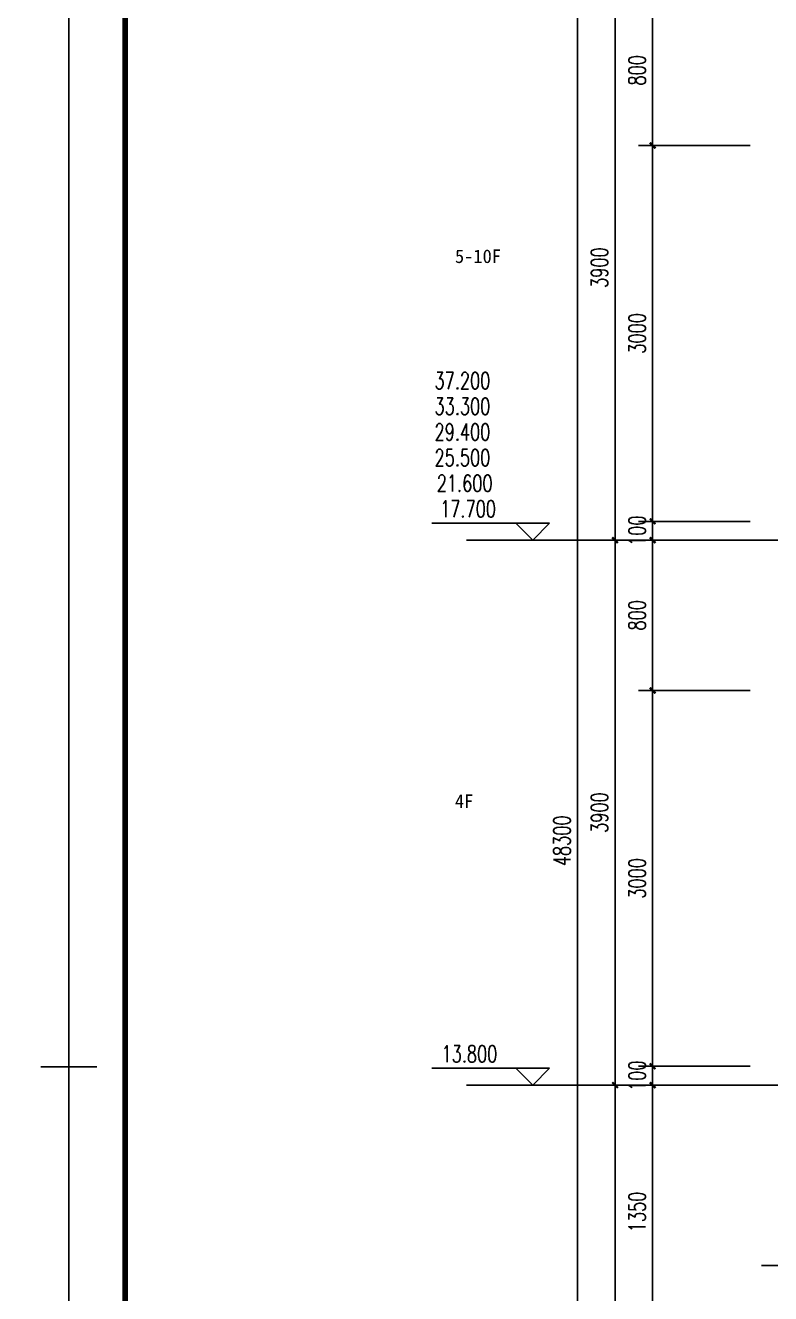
# Model space of a CAD drawing. Extents: x 1738711 to 2346805, y 1189731 to 2516152.
# Drawn here: x 1933242 to 1937207, y 1229585 to 1236334 of the extents above; entities that cross this region are included whole.
import ezdxf
from ezdxf.enums import TextEntityAlignment as Align

# ---------------------------------------------------------------- set-up
doc = ezdxf.new("R2010")
doc.units = 0
doc.header["$LTSCALE"] = 1000
doc.header["$MEASUREMENT"] = 0
for name, color, linetype in [('DIM_ELEV', 3, 'Continuous'), ('DOTE', 1, 'Continuous'), ('PUB_DIM', 3, 'Continuous'), ('PUB_TEXT', 7, 'Continuous'), ('TK', 4, 'Continuous')]:
    doc.layers.add(name, color=color, linetype=linetype)
doc.styles.add('_TCH_DIM', font='SIMPLEX', dxfattribs={"bigfont": 'GBCBIG'})
doc.styles.add('_TCH_DIM_T3', font='SIMPLEX', dxfattribs={"width": 0.705882, "bigfont": 'GBCBIG'})
doc.styles.add('STW', font='simhei_0.ttf')
doc.styles.add('宋体', font='SIMSUN.TTF', dxfattribs={"width": 0.75})
doc.dimstyles.new('_TCH_ARCH&&30', dxfattribs={"dimtxt": 89.25, "dimasz": 30, "dimexe": 75, "dimexo": 90, "dimgap": 37.875, "dimtad": 1, "dimdec": 0, "dimzin": 0, "dimdsep": 46, "dimtxsty": '_TCH_DIM_T3', "dimblk": 'ARCHTICK', "dimcen": 0.09, "dimclrt": 7, "dimazin": 2, "dimtfac": 1, "dimtdec": 0, "dimtix": 1, "dimtmove": 2, "dimatfit": 3, "dimfxl": 20, "dimtolj": 1, "dimtzin": 0, "dimarcsym": 0})

# ---------------------------------------------------------------- blocks, each defined once
blk = doc.blocks.new('hjashrtahreahe')
blk.add_line((42800, 0), (42800, 500))
at = {"const_width": 25}
for points in [[(42800, 59400), (42800, 58900)], [(42800, 500), (42800, 0)]]:
    blk.add_lwpolyline(points, dxfattribs=at)
at = {"layer": 'TK', "color": 7, "const_width": 25}
blk.add_lwpolyline([(0, 59400), (84100, 59400), (84100, 0), (0, 0)], close=True, dxfattribs=at)
at = {"layer": 'TK', "color": 3, "const_width": 100}
blk.add_lwpolyline([(2500, 1000), (2500, 58400), (83100, 58400), (83100, 1000)], close=True, dxfattribs=at)
at = {"layer": 'TK', "style": '宋体', "width": 0.75}
for tag, height, p in [('项目负责人', 350, (6003, 57089)), ('专业负责人', 350, (6003, 56224)), ('设计人', 350, (6003, 55419)), ('版号1', 250, (77304, 22193)), ('时间1', 250, (82405, 22193)), ('版号2', 250, (77304, 21593)), ('时间2', 250, (82405, 21593)), ('版号3', 250, (77304, 20993)), ('时间3', 250, (82405, 20993)), ('建筑会签', 0.0001, (78978, 2403)), ('电气会签', 0.0001, (82128, 2403)), ('结构会签', 0.0001, (78978, 1803)), ('暖通会签', 0.0001, (82128, 1803)), ('给排水会签', 0.0001, (78978, 1250)), ('智能化会签', 0.0001, (82128, 1250))]:
    blk.add_attdef(tag, text='', height=height, dxfattribs=at).set_placement(p, align=Align.CENTER)
for tag, p in [('合作设计单位', (80816, 48986)), ('版号说明1', (79854, 22318)), ('版号说明2', (79854, 21718)), ('版号说明3', (79854, 21118)), ('浙江绿储科技有限公司', (80545, 16036)), ('百兆瓦级集中式熔盐储能关键', (80545, 14953)), ('设备研发及制造基地项目', (80545, 14603)), ('1#研发楼', (80545, 13636)), ('图名', (80545, 12436)), ('工程编号', (78978, 11461)), ('子项编号', (82128, 11461)), ('建筑', (78978, 10711)), ('图号', (82128, 10711)), ('施工图', (78978, 9961)), ('2023.03', (82128, 9961)), ('审定', (79353, 8461)), ('审核', (79353, 7711)), ('工程负责', (79353, 6961)), ('专业负责', (79353, 6211)), ('设计', (79353, 5461)), ('制图', (79353, 4711)), ('校对', (79353, 3961))]:
    blk.add_attdef(tag, text='', height=250, dxfattribs=at).set_placement(p, align=Align.MIDDLE_CENTER)
blk = doc.blocks.new('_ArchTick')
at = {"color": 0, "linetype": 'ByBlock', "const_width": 0.4}
blk.add_lwpolyline([(-0.5, -0.5), (0.5, 0.5)], dxfattribs=at)
blk = doc.blocks.new('*D1106')
at = {"layer": 'Defpoints', "color": 0, "transparency": 16777216}
for p in [(1936579.2, 1230694.4), (1937188.3, 1230694.4), (1937188.3, 1229344.4)]:
    blk.add_point(p, dxfattribs=at)
at = {"layer": 'PUB_DIM', "color": 0, "lineweight": -2, "transparency": 16777216}
for p, q in [((1937098.3, 1230694.4), (1936504.2, 1230694.4)), ((1936579.2, 1229344.4), (1936579.2, 1230694.4)), ((1937098.3, 1229344.4), (1936504.2, 1229344.4))]:
    blk.add_line(p, q, dxfattribs=at)
at = {"layer": 'PUB_DIM', "color": 0, "lineweight": -2, "transparency": 16777216, "xscale": 30, "yscale": 30, "zscale": 30}
for p, rotation in [((1936579.2, 1230694.4), 90), ((1936579.2, 1229344.4), 270)]:
    blk.add_blockref('_ArchTick', p, dxfattribs=dict(at, rotation=rotation))
at = {"layer": 'PUB_DIM', "color": 7, "transparency": 16777216, "insert": (1936496.7, 1230019.4), "char_height": 89.25, "attachment_point": 5, "rotation": 90, "style": '_TCH_DIM_T3'}
blk.add_mtext('\\A1;1350', dxfattribs=at)
blk = doc.blocks.new('*D1107')
at = {"layer": 'Defpoints', "color": 0, "transparency": 16777216}
for p in [(1936579.2, 1230794.4), (1937188.3, 1230794.4), (1937188.3, 1230694.4)]:
    blk.add_point(p, dxfattribs=at)
at = {"layer": 'PUB_DIM', "color": 0, "lineweight": -2, "transparency": 16777216}
for p, q in [((1936579.2, 1230794.4), (1936579.2, 1230824.4)), ((1937098.3, 1230794.4), (1936504.2, 1230794.4)), ((1936579.2, 1230694.4), (1936579.2, 1230794.4)), ((1937098.3, 1230694.4), (1936504.2, 1230694.4)), ((1936579.2, 1230694.4), (1936579.2, 1230664.4))]:
    blk.add_line(p, q, dxfattribs=at)
at = {"layer": 'PUB_DIM', "color": 0, "lineweight": -2, "transparency": 16777216, "xscale": 30, "yscale": 30, "zscale": 30}
for p, rotation in [((1936579.2, 1230794.4), 270), ((1936579.2, 1230694.4), 90)]:
    blk.add_blockref('_ArchTick', p, dxfattribs=dict(at, rotation=rotation))
at = {"layer": 'PUB_DIM', "color": 7, "transparency": 16777216, "insert": (1936496.7, 1230744.4), "char_height": 89.25, "attachment_point": 5, "rotation": 90, "style": '_TCH_DIM_T3'}
blk.add_mtext('\\A1;100', dxfattribs=at)
blk = doc.blocks.new('*D1108')
at = {"layer": 'Defpoints', "color": 0, "transparency": 16777216}
for p in [(1936579.2, 1232794.4), (1937188.3, 1232794.4), (1937188.3, 1230794.4)]:
    blk.add_point(p, dxfattribs=at)
at = {"layer": 'PUB_DIM', "color": 0, "lineweight": -2, "transparency": 16777216}
for p, q in [((1937098.3, 1232794.4), (1936504.2, 1232794.4)), ((1936579.2, 1230794.4), (1936579.2, 1232794.4)), ((1937098.3, 1230794.4), (1936504.2, 1230794.4))]:
    blk.add_line(p, q, dxfattribs=at)
at = {"layer": 'PUB_DIM', "color": 0, "lineweight": -2, "transparency": 16777216, "xscale": 30, "yscale": 30, "zscale": 30}
for p, rotation in [((1936579.2, 1232794.4), 90), ((1936579.2, 1230794.4), 270)]:
    blk.add_blockref('_ArchTick', p, dxfattribs=dict(at, rotation=rotation))
at = {"layer": 'PUB_DIM', "color": 7, "transparency": 16777216, "insert": (1936496.7, 1231794.4), "char_height": 89.25, "attachment_point": 5, "rotation": 90, "style": '_TCH_DIM_T3'}
blk.add_mtext('\\A1;3000', dxfattribs=at)
blk = doc.blocks.new('*D1109')
at = {"layer": 'Defpoints', "color": 0, "transparency": 16777216}
for p in [(1936579.2, 1233594.4), (1937188.3, 1233594.4), (1937188.3, 1232794.4)]:
    blk.add_point(p, dxfattribs=at)
at = {"layer": 'PUB_DIM', "color": 0, "lineweight": -2, "transparency": 16777216}
for p, q in [((1937098.3, 1233594.4), (1936504.2, 1233594.4)), ((1936579.2, 1232794.4), (1936579.2, 1233594.4)), ((1937098.3, 1232794.4), (1936504.2, 1232794.4))]:
    blk.add_line(p, q, dxfattribs=at)
at = {"layer": 'PUB_DIM', "color": 0, "lineweight": -2, "transparency": 16777216, "xscale": 30, "yscale": 30, "zscale": 30}
for p, rotation in [((1936579.2, 1233594.4), 90), ((1936579.2, 1232794.4), 270)]:
    blk.add_blockref('_ArchTick', p, dxfattribs=dict(at, rotation=rotation))
at = {"layer": 'PUB_DIM', "color": 7, "transparency": 16777216, "insert": (1936496.7, 1233194.4), "char_height": 89.25, "attachment_point": 5, "rotation": 90, "style": '_TCH_DIM_T3'}
blk.add_mtext('\\A1;800', dxfattribs=at)
blk = doc.blocks.new('*D1110')
at = {"layer": 'Defpoints', "color": 0, "transparency": 16777216}
for p in [(1936579.2, 1233694.4), (1937188.3, 1233694.4), (1937188.3, 1233594.4)]:
    blk.add_point(p, dxfattribs=at)
at = {"layer": 'PUB_DIM', "color": 0, "lineweight": -2, "transparency": 16777216}
for p, q in [((1936579.2, 1233694.4), (1936579.2, 1233724.4)), ((1937098.3, 1233694.4), (1936504.2, 1233694.4)), ((1936579.2, 1233594.4), (1936579.2, 1233694.4)), ((1937098.3, 1233594.4), (1936504.2, 1233594.4)), ((1936579.2, 1233594.4), (1936579.2, 1233564.4))]:
    blk.add_line(p, q, dxfattribs=at)
at = {"layer": 'PUB_DIM', "color": 0, "lineweight": -2, "transparency": 16777216, "xscale": 30, "yscale": 30, "zscale": 30}
for p, rotation in [((1936579.2, 1233694.4), 270), ((1936579.2, 1233594.4), 90)]:
    blk.add_blockref('_ArchTick', p, dxfattribs=dict(at, rotation=rotation))
at = {"layer": 'PUB_DIM', "color": 7, "transparency": 16777216, "insert": (1936496.7, 1233644.4), "char_height": 89.25, "attachment_point": 5, "rotation": 90, "style": '_TCH_DIM_T3'}
blk.add_mtext('\\A1;100', dxfattribs=at)
blk = doc.blocks.new('*D1111')
at = {"layer": 'Defpoints', "color": 0, "transparency": 16777216}
for p in [(1936579.2, 1235694.4), (1937188.3, 1235694.4), (1937188.3, 1233694.4)]:
    blk.add_point(p, dxfattribs=at)
at = {"layer": 'PUB_DIM', "color": 0, "lineweight": -2, "transparency": 16777216}
for p, q in [((1937098.3, 1235694.4), (1936504.2, 1235694.4)), ((1936579.2, 1233694.4), (1936579.2, 1235694.4)), ((1937098.3, 1233694.4), (1936504.2, 1233694.4))]:
    blk.add_line(p, q, dxfattribs=at)
at = {"layer": 'PUB_DIM', "color": 0, "lineweight": -2, "transparency": 16777216, "xscale": 30, "yscale": 30, "zscale": 30}
for p, rotation in [((1936579.2, 1235694.4), 90), ((1936579.2, 1233694.4), 270)]:
    blk.add_blockref('_ArchTick', p, dxfattribs=dict(at, rotation=rotation))
at = {"layer": 'PUB_DIM', "color": 7, "transparency": 16777216, "insert": (1936496.7, 1234694.4), "char_height": 89.25, "attachment_point": 5, "rotation": 90, "style": '_TCH_DIM_T3'}
blk.add_mtext('\\A1;3000', dxfattribs=at)
blk = doc.blocks.new('*D1112')
at = {"layer": 'Defpoints', "color": 0, "transparency": 16777216}
for p in [(1936579.2, 1236494.4), (1937188.3, 1236494.4), (1937188.3, 1235694.4)]:
    blk.add_point(p, dxfattribs=at)
at = {"layer": 'PUB_DIM', "color": 0, "lineweight": -2, "transparency": 16777216}
for p, q in [((1937098.3, 1236494.4), (1936504.2, 1236494.4)), ((1936579.2, 1235694.4), (1936579.2, 1236494.4)), ((1937098.3, 1235694.4), (1936504.2, 1235694.4))]:
    blk.add_line(p, q, dxfattribs=at)
at = {"layer": 'PUB_DIM', "color": 0, "lineweight": -2, "transparency": 16777216, "xscale": 30, "yscale": 30, "zscale": 30}
for p, rotation in [((1936579.2, 1236494.4), 90), ((1936579.2, 1235694.4), 270)]:
    blk.add_blockref('_ArchTick', p, dxfattribs=dict(at, rotation=rotation))
at = {"layer": 'PUB_DIM', "color": 7, "transparency": 16777216, "insert": (1936496.7, 1236094.4), "char_height": 89.25, "attachment_point": 5, "rotation": 90, "style": '_TCH_DIM_T3'}
blk.add_mtext('\\A1;800', dxfattribs=at)
blk = doc.blocks.new('*D1120')
at = {"layer": 'Defpoints', "color": 0, "transparency": 16777216}
for p in [(1936379.2, 1230694.4), (1937188.3, 1230694.4), (1937188.3, 1227794.4)]:
    blk.add_point(p, dxfattribs=at)
at = {"layer": 'PUB_DIM', "color": 0, "lineweight": -2, "transparency": 16777216}
for p, q in [((1937098.3, 1230694.4), (1936304.2, 1230694.4)), ((1936379.2, 1227794.4), (1936379.2, 1230694.4)), ((1937098.3, 1227794.4), (1936304.2, 1227794.4))]:
    blk.add_line(p, q, dxfattribs=at)
at = {"layer": 'PUB_DIM', "color": 0, "lineweight": -2, "transparency": 16777216, "xscale": 30, "yscale": 30, "zscale": 30}
for p, rotation in [((1936379.2, 1230694.4), 90), ((1936379.2, 1227794.4), 270)]:
    blk.add_blockref('_ArchTick', p, dxfattribs=dict(at, rotation=rotation))
at = {"layer": 'PUB_DIM', "color": 7, "transparency": 16777216, "insert": (1936296.7, 1229244.4), "char_height": 89.25, "attachment_point": 5, "rotation": 90, "style": '_TCH_DIM_T3'}
blk.add_mtext('\\A1;3900', dxfattribs=at)
blk = doc.blocks.new('*D1121')
at = {"layer": 'Defpoints', "color": 0, "transparency": 16777216}
for p in [(1936379.2, 1233594.4), (1937188.3, 1233594.4), (1937188.3, 1230694.4)]:
    blk.add_point(p, dxfattribs=at)
at = {"layer": 'PUB_DIM', "color": 0, "lineweight": -2, "transparency": 16777216}
for p, q in [((1937098.3, 1233594.4), (1936304.2, 1233594.4)), ((1936379.2, 1230694.4), (1936379.2, 1233594.4)), ((1937098.3, 1230694.4), (1936304.2, 1230694.4))]:
    blk.add_line(p, q, dxfattribs=at)
at = {"layer": 'PUB_DIM', "color": 0, "lineweight": -2, "transparency": 16777216, "xscale": 30, "yscale": 30, "zscale": 30}
for p, rotation in [((1936379.2, 1233594.4), 90), ((1936379.2, 1230694.4), 270)]:
    blk.add_blockref('_ArchTick', p, dxfattribs=dict(at, rotation=rotation))
at = {"layer": 'PUB_DIM', "color": 7, "transparency": 16777216, "insert": (1936296.7, 1232144.4), "char_height": 89.25, "attachment_point": 5, "rotation": 90, "style": '_TCH_DIM_T3'}
blk.add_mtext('\\A1;3900', dxfattribs=at)
blk = doc.blocks.new('*D1122')
at = {"layer": 'Defpoints', "color": 0, "transparency": 16777216}
for p in [(1936379.2, 1236494.4), (1937188.3, 1236494.4), (1937188.3, 1233594.4)]:
    blk.add_point(p, dxfattribs=at)
at = {"layer": 'PUB_DIM', "color": 0, "lineweight": -2, "transparency": 16777216}
for p, q in [((1937098.3, 1236494.4), (1936304.2, 1236494.4)), ((1936379.2, 1233594.4), (1936379.2, 1236494.4)), ((1937098.3, 1233594.4), (1936304.2, 1233594.4))]:
    blk.add_line(p, q, dxfattribs=at)
at = {"layer": 'PUB_DIM', "color": 0, "lineweight": -2, "transparency": 16777216, "xscale": 30, "yscale": 30, "zscale": 30}
for p, rotation in [((1936379.2, 1236494.4), 90), ((1936379.2, 1233594.4), 270)]:
    blk.add_blockref('_ArchTick', p, dxfattribs=dict(at, rotation=rotation))
at = {"layer": 'PUB_DIM', "color": 7, "transparency": 16777216, "insert": (1936296.7, 1235044.4), "char_height": 89.25, "attachment_point": 5, "rotation": 90, "style": '_TCH_DIM_T3'}
blk.add_mtext('\\A1;3900', dxfattribs=at)
blk = doc.blocks.new('*D1125')
at = {"layer": 'Defpoints', "color": 0, "transparency": 16777216}
for p in [(1936179.2, 1242394.4), (1937188.3, 1242394.4), (1937188.3, 1221594.4)]:
    blk.add_point(p, dxfattribs=at)
at = {"layer": 'PUB_DIM', "color": 0, "lineweight": -2, "transparency": 16777216}
for p, q in [((1937098.3, 1242394.4), (1936104.2, 1242394.4)), ((1936179.2, 1221594.4), (1936179.2, 1242394.4)), ((1937098.3, 1221594.4), (1936104.2, 1221594.4))]:
    blk.add_line(p, q, dxfattribs=at)
at = {"layer": 'PUB_DIM', "color": 0, "lineweight": -2, "transparency": 16777216, "xscale": 30, "yscale": 30, "zscale": 30}
for p, rotation in [((1936179.2, 1242394.4), 90), ((1936179.2, 1221594.4), 270)]:
    blk.add_blockref('_ArchTick', p, dxfattribs=dict(at, rotation=rotation))
at = {"layer": 'PUB_DIM', "color": 7, "transparency": 16777216, "insert": (1936096.7, 1231994.4), "char_height": 89.25, "attachment_point": 5, "rotation": 90, "style": '_TCH_DIM_T3'}
blk.add_mtext('\\A1;48300', dxfattribs=at)

msp = doc.modelspace()

# ---------------------------------------------------------------- linework, layer by layer
at = {"layer": 'DIM_ELEV'}
for p, q in [((1936031.3, 1233684.4), (1935404.9, 1233684.4)), ((1935941.3, 1233594.4), (1935851.3, 1233684.4)), ((1935941.3, 1233594.4), (1936031.3, 1233684.4)), ((1936151.3, 1233594.4), (1935851.3, 1233594.4)), ((1936031.3, 1230784.4), (1935404.9, 1230784.4)), ((1935941.3, 1230694.4), (1935851.3, 1230784.4)), ((1935941.3, 1230694.4), (1936031.3, 1230784.4)), ((1936151.3, 1230694.4), (1935851.3, 1230694.4)), ((1937784.7, 1229734.4), (1937158.3, 1229734.4))]:
    msp.add_line(p, q, dxfattribs=at)
at = {"layer": 'DOTE'}
for p, q in [((1935589.6, 1233594.4), (1941584.1, 1233594.4)), ((1935589.6, 1230694.4), (1941584.1, 1230694.4))]:
    msp.add_line(p, q, dxfattribs=at)

# ---------------------------------------------------------------- block references
at = {"xscale": 0.3, "yscale": 0.3, "zscale": 0.3, "rotation": 270}
for p in [(1915653.1, 1243631.6), (1933473.1, 1243631.6)]:
    msp.add_blockref('hjashrtahreahe', p, dxfattribs=at)

# ---------------------------------------------------------------- texts
at = {"style": 'STW'}
for s, p in [('5-10F', (1935527.4, 1235069.1)), ('4F', (1935527.4, 1232169.1))]:
    msp.add_text(s, height=72.1, dxfattribs=at).set_placement(p)
at = {"layer": 'PUB_TEXT', "color": 7, "style": '_TCH_DIM', "width": 0.705882}
for s, p in [('37.200', (1935418.7, 1234398.4)), ('33.300', (1935418.7, 1234261.9)), ('29.400', (1935418.7, 1234125.4)), ('25.500', (1935418.7, 1233988.9)), ('21.600', (1935430.7, 1233852.4)), ('17.700', (1935448.7, 1233715.9)), ('13.800', (1935455.9, 1230815.9))]:
    msp.add_text(s, height=89.25, dxfattribs=at).set_placement(p)

# ---------------------------------------------------------------- dimensions: what is measured, and where the dimension line sits
at = {"layer": 'PUB_DIM'}
for p1, p2, distance, text, picture, middle in [((1937188.3, 1221594.4), (1937188.3, 1242394.4), 1009.1, '48300', '*D1125', (1936096.7, 1231994.4)), ((1937188.3, 1233594.4), (1937188.3, 1236494.4), 809.1, '3900', '*D1122', (1936296.7, 1235044.4)), ((1937188.3, 1233694.4), (1937188.3, 1235694.4), 609.1, '3000', '*D1111', (1936496.7, 1234694.4)), ((1937188.3, 1230694.4), (1937188.3, 1233594.4), 809.1, '3900', '*D1121', (1936296.7, 1232144.4)), ((1937188.3, 1230794.4), (1937188.3, 1232794.4), 609.1, '3000', '*D1108', (1936496.7, 1231794.4)), ((1937188.3, 1227794.4), (1937188.3, 1230694.4), 809.1, '3900', '*D1120', (1936296.7, 1229244.4))]:
    dim = msp.add_aligned_dim(p1=p1, p2=p2, distance=distance, text=text, dimstyle='_TCH_ARCH&&30', dxfattribs=at)
    dim.commit()
    dim.dimension.update_dxf_attribs({"geometry": picture, "text_midpoint": middle})
for p1, p2, picture, middle in [((1937188.3, 1235694.4), (1937188.3, 1236494.4), '*D1112', (1936496.7, 1236094.4)), ((1937188.3, 1233594.4), (1937188.3, 1233694.4), '*D1110', (1936496.7, 1233644.4)), ((1937188.3, 1232794.4), (1937188.3, 1233594.4), '*D1109', (1936496.7, 1233194.4)), ((1937188.3, 1230694.4), (1937188.3, 1230794.4), '*D1107', (1936496.7, 1230744.4)), ((1937188.3, 1229344.4), (1937188.3, 1230694.4), '*D1106', (1936496.7, 1230019.4))]:
    dim = msp.add_aligned_dim(p1=p1, p2=p2, distance=609.1, dimstyle='_TCH_ARCH&&30', dxfattribs=at)
    dim.commit()
    dim.dimension.update_dxf_attribs({"geometry": picture, "text_midpoint": middle})

doc.saveas('drawing.dxf')
